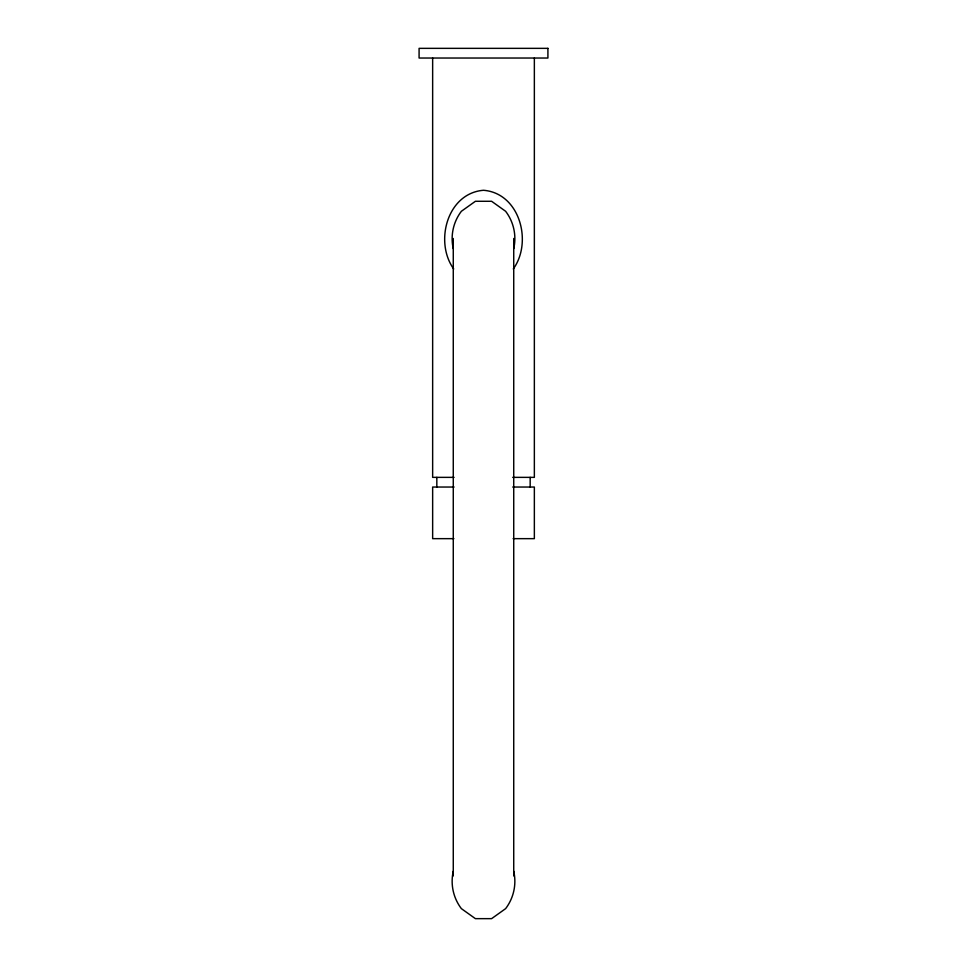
<?xml version="1.0" encoding="UTF-8"?>
<svg xmlns="http://www.w3.org/2000/svg" width="967" height="967" viewBox="0 0 967 967"><rect width="100%" height="100%" fill="white"/><g stroke="black" fill="none" stroke-linecap="round" stroke-linejoin="round"><path stroke-width="1.45" d="M513.284 268.959C532.769 242.064 519.835 193.182 483.5 190.281C447.165 193.182 434.231 242.064 453.716 268.959M454.091 477.36L432.648 477.36L432.648 58.032M512.715 477.36L534.352 477.36L534.352 58.032M454.091 487.042L432.648 487.042L432.648 538.655L453.886 538.655M512.715 487.042L534.352 487.042L534.352 538.655L513.114 538.655M530.17 477.36L530.17 487.042M513.731 238.474L513.731 875.921M453.269 238.474L453.269 875.921M436.83 477.36L436.83 487.042M453.269 871.243A45.219 45.219 0 0 0 461.368 908.629L475.401 918.65L491.599 918.65L505.632 908.629A45.219 45.219 0 0 0 513.731 871.243M513.731 248.688A45.219 45.219 0 0 0 505.632 211.29L491.599 201.281L475.401 201.281L461.368 211.29A45.219 45.219 0 0 0 453.269 248.688M547.914 48.35L419.086 48.35L419.086 58.032L547.914 58.032L547.914 48.35"/></g></svg>
